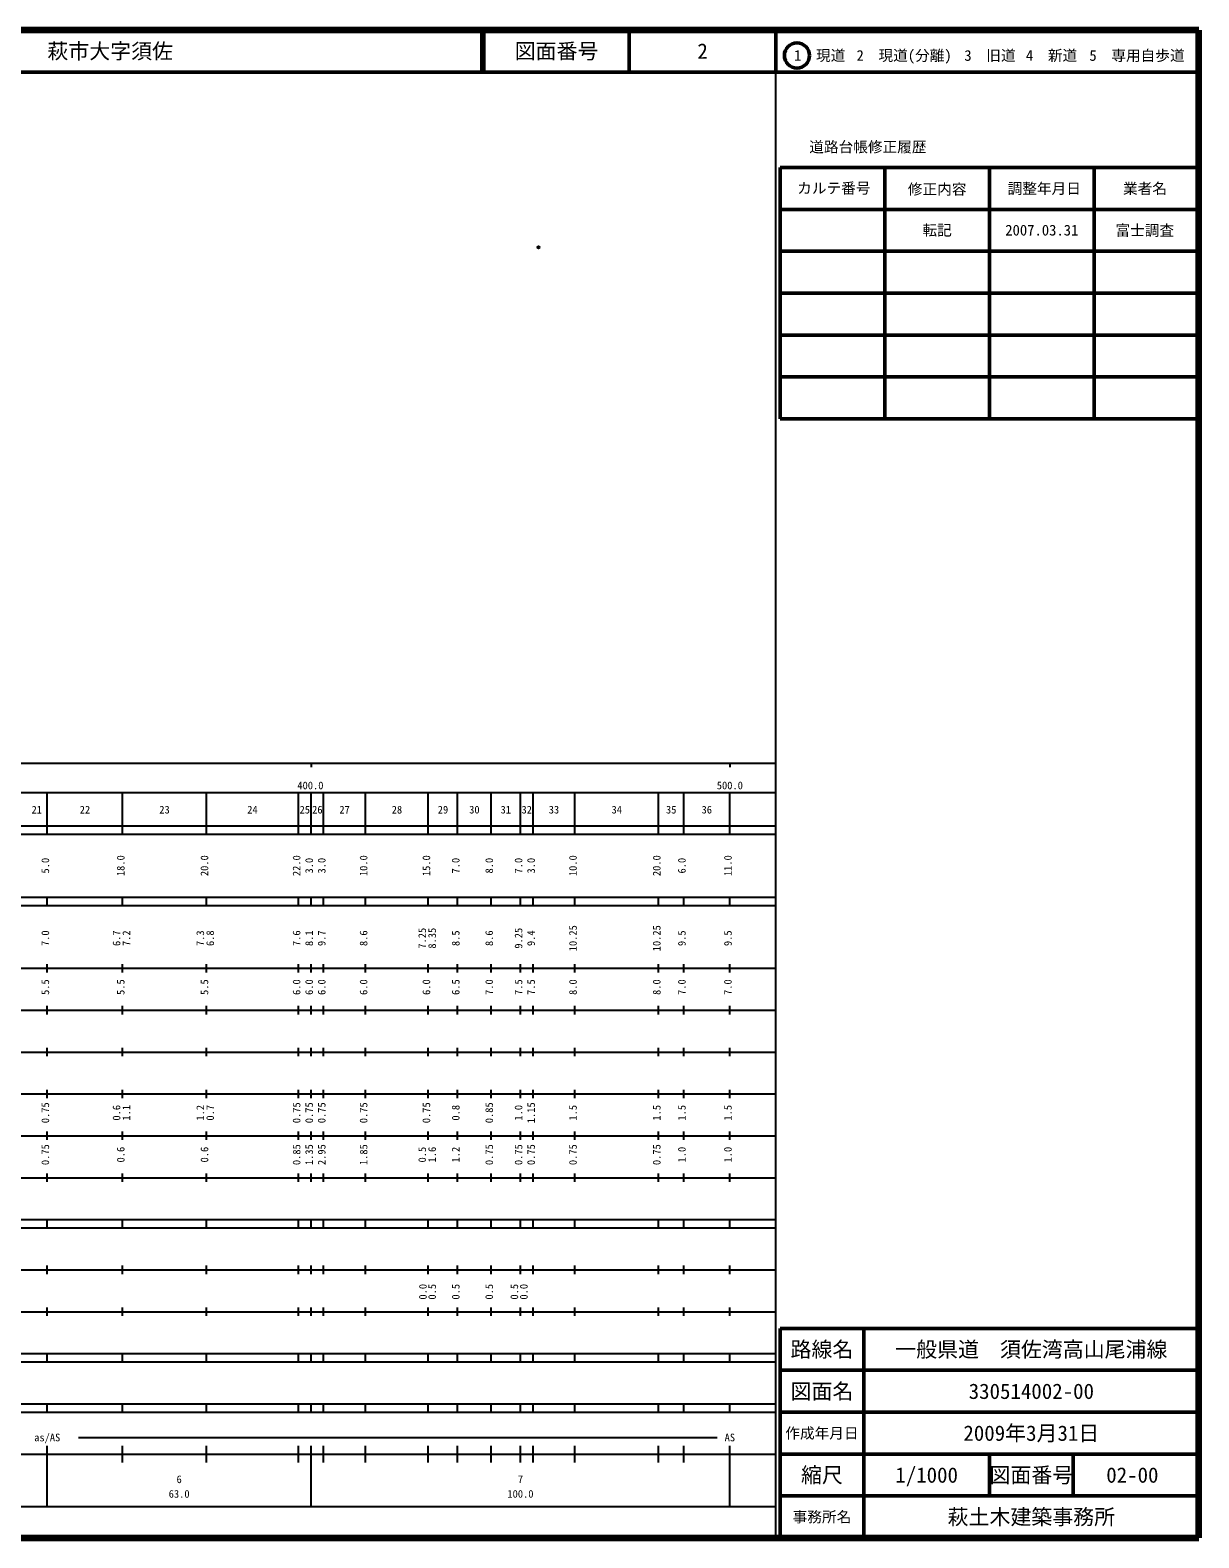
# Model space of a CAD drawing. Units: millimetres on the paper. Extents: x 40 to 680, y 20 to 380.
# Drawn here: x 400.9 to 680, y 20 to 380 of the extents above; entities that cross this region are included whole.
import ezdxf
from ezdxf.enums import TextEntityAlignment as Align

# ---------------------------------------------------------------- set-up
doc = ezdxf.new("R2010")
doc.units = ezdxf.units.MM
doc.header["$PDMODE"] = 32
doc.header["$PDSIZE"] = 0.5
doc.layers.add('M-OTRS', color=6, linetype='Continuous')
doc.layers.add('M-TTL-TXT', color=7, linetype='Continuous')
for name, color, linetype, lineweight in [('M-TTL', 2, 'Continuous', 140), ('M-TTL-BAND', 7, 'Continuous', 25), ('M-TTL-FRAM', 2, 'Continuous', 50), ('M-TTL-LINE', 7, 'Continuous', 50)]:
    doc.layers.add(name, color=color, linetype=linetype, lineweight=lineweight)
doc.styles.add('ＭＳ ゴシック', font='')
doc.styles.get('ＭＳ ゴシック').set_extended_font_data('MS Gothic')

msp = doc.modelspace()

# ---------------------------------------------------------------- linework, layer by layer
at = {"layer": 'M-OTRS'}
msp.add_point((522.324, 328.143), dxfattribs=at)
at = {"layer": 'M-TTL'}
for p, q in [((680, 380), (40, 380)), ((680, 20), (680, 380)), ((40, 20), (680, 20))]:
    msp.add_line(p, q, dxfattribs=at)
at = {"layer": 'M-TTL-BAND'}
for p, q in [((579, 20), (579, 370)), ((40, 205), (579, 205)), ((468, 205), (468, 204)), ((568, 205), (568, 204)), ((68, 198), (579, 198)), ((405, 188), (405, 198)), ((423, 188), (423, 198)), ((443, 188), (443, 198)), ((465, 188), (465, 198)), ((468, 188), (468, 198)), ((471, 188), (471, 198)), ((481, 188), (481, 198)), ((496, 188), (496, 198)), ((503, 188), (503, 198)), ((511, 188), (511, 198)), ((518, 188), (518, 198)), ((521, 188), (521, 198)), ((531, 188), (531, 198)), ((551, 188), (551, 198)), ((557, 188), (557, 198)), ((568, 188), (568, 198)), ((40, 190), (579, 190)), ((40, 188), (579, 188)), ((40, 173), (579, 173)), ((405, 171), (405, 173)), ((423, 171), (423, 173)), ((443, 171), (443, 173)), ((465, 171), (465, 173)), ((468, 171), (468, 173)), ((471, 171), (471, 173)), ((481, 171), (481, 173)), ((496, 171), (496, 173)), ((503, 171), (503, 173)), ((511, 171), (511, 173)), ((518, 171), (518, 173)), ((521, 171), (521, 173)), ((531, 171), (531, 173)), ((551, 171), (551, 173)), ((557, 171), (557, 173)), ((568, 171), (568, 173)), ((40, 171), (579, 171)), ((40, 156), (579, 156)), ((405, 155), (405, 157)), ((423, 155), (423, 157)), ((443, 155), (443, 157)), ((465, 155), (465, 157)), ((468, 155), (468, 157)), ((471, 155), (471, 157)), ((481, 155), (481, 157)), ((496, 155), (496, 157)), ((503, 155), (503, 157)), ((511, 155), (511, 157)), ((518, 155), (518, 157)), ((521, 155), (521, 157)), ((531, 155), (531, 157)), ((551, 155), (551, 157)), ((557, 155), (557, 157)), ((568, 155), (568, 157)), ((46, 146), (579, 146)), ((405, 145), (405, 147)), ((423, 145), (423, 147)), ((443, 145), (443, 147)), ((465, 145), (465, 147)), ((468, 145), (468, 147)), ((471, 145), (471, 147)), ((481, 145), (481, 147)), ((496, 145), (496, 147)), ((503, 145), (503, 147)), ((511, 145), (511, 147)), ((518, 145), (518, 147)), ((521, 145), (521, 147)), ((531, 145), (531, 147)), ((551, 145), (551, 147)), ((557, 145), (557, 147)), ((568, 145), (568, 147)), ((405, 135), (405, 137)), ((423, 135), (423, 137)), ((443, 135), (443, 137)), ((465, 135), (465, 137)), ((468, 135), (468, 137)), ((471, 135), (471, 137)), ((481, 135), (481, 137)), ((496, 135), (496, 137)), ((503, 135), (503, 137)), ((511, 135), (511, 137)), ((518, 135), (518, 137)), ((521, 135), (521, 137)), ((531, 135), (531, 137)), ((551, 135), (551, 137)), ((557, 135), (557, 137)), ((568, 135), (568, 137)), ((52, 136), (579, 136)), ((46, 126), (579, 126)), ((405, 125), (405, 127)), ((423, 125), (423, 127)), ((443, 125), (443, 127)), ((465, 125), (465, 127)), ((468, 125), (468, 127)), ((471, 125), (471, 127)), ((481, 125), (481, 127)), ((496, 125), (496, 127)), ((503, 125), (503, 127)), ((511, 125), (511, 127)), ((518, 125), (518, 127)), ((521, 125), (521, 127)), ((531, 125), (531, 127)), ((551, 125), (551, 127)), ((557, 125), (557, 127)), ((568, 125), (568, 127)), ((52, 116), (579, 116)), ((405, 115), (405, 117)), ((423, 115), (423, 117)), ((443, 115), (443, 117)), ((465, 115), (465, 117)), ((468, 115), (468, 117)), ((471, 115), (471, 117)), ((481, 115), (481, 117)), ((496, 115), (496, 117)), ((503, 115), (503, 117)), ((511, 115), (511, 117)), ((518, 115), (518, 117)), ((521, 115), (521, 117)), ((531, 115), (531, 117)), ((551, 115), (551, 117)), ((557, 115), (557, 117)), ((568, 115), (568, 117)), ((46, 106), (579, 106)), ((405, 105), (405, 107)), ((423, 105), (423, 107)), ((443, 105), (443, 107)), ((465, 105), (465, 107)), ((468, 105), (468, 107)), ((471, 105), (471, 107)), ((481, 105), (481, 107)), ((496, 105), (496, 107)), ((503, 105), (503, 107)), ((511, 105), (511, 107)), ((518, 105), (518, 107)), ((521, 105), (521, 107)), ((531, 105), (531, 107)), ((551, 105), (551, 107)), ((557, 105), (557, 107)), ((568, 105), (568, 107)), ((40, 96), (579, 96)), ((40, 94), (579, 94)), ((405, 94), (405, 96)), ((423, 94), (423, 96)), ((443, 94), (443, 96)), ((465, 94), (465, 96)), ((468, 94), (468, 96)), ((471, 94), (471, 96)), ((481, 94), (481, 96)), ((496, 94), (496, 96)), ((503, 94), (503, 96)), ((511, 94), (511, 96)), ((518, 94), (518, 96)), ((521, 94), (521, 96)), ((531, 94), (531, 96)), ((551, 94), (551, 96)), ((557, 94), (557, 96)), ((568, 94), (568, 96)), ((49, 84), (579, 84)), ((405, 83), (405, 85)), ((423, 83), (423, 85)), ((443, 83), (443, 85)), ((465, 83), (465, 85)), ((468, 83), (468, 85)), ((471, 83), (471, 85)), ((481, 83), (481, 85)), ((496, 83), (496, 85)), ((503, 83), (503, 85)), ((511, 83), (511, 85)), ((518, 83), (518, 85)), ((521, 83), (521, 85)), ((531, 83), (531, 85)), ((551, 83), (551, 85)), ((557, 83), (557, 85)), ((568, 83), (568, 85)), ((40, 74), (579, 74)), ((405, 73), (405, 75)), ((423, 73), (423, 75)), ((443, 73), (443, 75)), ((465, 73), (465, 75)), ((468, 73), (468, 75)), ((471, 73), (471, 75)), ((481, 73), (481, 75)), ((496, 73), (496, 75)), ((503, 73), (503, 75)), ((511, 73), (511, 75)), ((518, 73), (518, 75)), ((521, 73), (521, 75)), ((531, 73), (531, 75)), ((551, 73), (551, 75)), ((557, 73), (557, 75)), ((568, 73), (568, 75)), ((40, 64), (579, 64)), ((40, 62), (579, 62)), ((405, 62), (405, 64)), ((423, 62), (423, 64)), ((443, 62), (443, 64)), ((465, 62), (465, 64)), ((468, 62), (468, 64)), ((471, 62), (471, 64)), ((481, 62), (481, 64)), ((496, 62), (496, 64)), ((503, 62), (503, 64)), ((511, 62), (511, 64)), ((518, 62), (518, 64)), ((521, 62), (521, 64)), ((531, 62), (531, 64)), ((551, 62), (551, 64)), ((557, 62), (557, 64)), ((568, 62), (568, 64)), ((40, 52), (579, 52)), ((405, 50), (405, 52)), ((423, 50), (423, 52)), ((443, 50), (443, 52)), ((465, 50), (465, 52)), ((468, 50), (468, 52)), ((471, 50), (471, 52)), ((481, 50), (481, 52)), ((496, 50), (496, 52)), ((503, 50), (503, 52)), ((511, 50), (511, 52)), ((518, 50), (518, 52)), ((521, 50), (521, 52)), ((531, 50), (531, 52)), ((551, 50), (551, 52)), ((557, 50), (557, 52)), ((568, 50), (568, 52)), ((40, 50), (579, 50)), ((412.5, 44), (565, 44)), ((40, 40), (579, 40)), ((405, 27.5), (405, 42)), ((423, 38), (423, 42)), ((443, 38), (443, 42)), ((465, 38), (465, 42)), ((468, 27.5), (468, 42)), ((471, 38), (471, 42)), ((481, 38), (481, 42)), ((496, 38), (496, 42)), ((503, 38), (503, 42)), ((511, 38), (511, 42)), ((518, 38), (518, 42)), ((521, 38), (521, 42)), ((531, 38), (531, 42)), ((551, 38), (551, 42)), ((557, 38), (557, 42)), ((568, 27.5), (568, 42)), ((68, 27.5), (579, 27.5))]:
    msp.add_line(p, q, dxfattribs=at)
at = {"layer": 'M-TTL-FRAM'}
for p, q in [((580, 347.197), (580, 287.197)), ((580, 347.197), (680, 347.197)), ((580, 287.197), (680, 287.197)), ((680, 70), (580, 70)), ((580, 70), (580, 20))]:
    msp.add_line(p, q, dxfattribs=at)
at = {"layer": 'M-TTL-LINE'}
for p, q in [((508.747, 380), (508.747, 370)), ((509.247, 380), (509.247, 370)), ((543.997, 380), (543.997, 370)), ((579, 380), (579, 370)), ((40, 370), (680, 370)), ((605, 347.197), (605, 287.197)), ((630, 347.197), (630, 287.197)), ((655, 347.197), (655, 287.197)), ((580, 337.197), (680, 337.197)), ((580, 327.197), (680, 327.197)), ((580, 317.197), (680, 317.197)), ((580, 307.197), (680, 307.197)), ((580, 297.197), (680, 297.197)), ((600, 70), (600, 20)), ((680, 60), (580, 60)), ((680, 50), (580, 50)), ((680, 40), (580, 40)), ((630, 40), (630, 30)), ((650, 40), (650, 30)), ((680, 30), (580, 30))]:
    msp.add_line(p, q, dxfattribs=at)
msp.add_circle((584.031, 373.958), 3, dxfattribs=at)

# ---------------------------------------------------------------- texts
at = {"layer": 'M-TTL-BAND', "style": 'ＭＳ ゴシック'}
for s, p in [('400.0', (467.844, 198.195)), ('500.0', (568, 198.195)), ('21', (402.5, 192.405)), ('22', (414, 192.405)), ('23', (433, 192.405)), ('24', (454, 192.405)), ('25', (466.5, 192.405)), ('26', (469.5, 192.405)), ('27', (476, 192.405)), ('28', (488.5, 192.405)), ('29', (499.5, 192.405)), ('30', (507, 192.405)), ('31', (514.5, 192.405)), ('32', (519.5, 192.405)), ('33', (526, 192.405)), ('34', (541, 192.405)), ('35', (554, 192.405)), ('36', (562.5, 192.405)), ('as/AS', (405, 42.5)), ('AS', (568, 42.5)), ('6', (436.5, 32.523)), ('7', (518, 32.523)), ('63.0', (436.5, 29.033)), ('100.0', (518, 29.033))]:
    msp.add_text(s, height=1.833, dxfattribs=at).set_placement(p, align=Align.BOTTOM_CENTER)
for s, p in [('5.0', (406, 180.5)), ('18.0', (424, 180.5)), ('20.0', (444, 180.5)), ('22.0', (466, 180.5)), ('3.0', (469, 180.5)), ('3.0', (472, 180.5)), ('10.0', (482, 180.5)), ('15.0', (497, 180.5)), ('7.0', (504, 180.5)), ('8.0', (512, 180.5)), ('7.0', (519, 180.5)), ('3.0', (522, 180.5)), ('10.0', (532, 180.5)), ('20.0', (552, 180.5)), ('6.0', (558, 180.5)), ('11.0', (569, 180.5)), ('10.25', (532, 163.174)), ('10.25', (552, 163.174)), ('7.0', (406, 163.174)), ('6.7', (423, 163.174)), ('7.2', (425.37, 163.174)), ('7.3', (443, 163.174)), ('6.8', (445.37, 163.174)), ('7.6', (466, 163.174)), ('8.1', (469, 163.174)), ('9.7', (472, 163.174)), ('8.6', (482, 163.174)), ('7.25', (496, 163.174)), ('8.35', (498.37, 163.174)), ('8.5', (504, 163.174)), ('8.6', (512, 163.174)), ('9.25', (519, 163.174)), ('9.4', (522, 163.174)), ('9.5', (558, 163.174)), ('9.5', (569, 163.174)), ('5.5', (406, 151.5)), ('5.5', (424, 151.5)), ('5.5', (444, 151.5)), ('6.0', (466, 151.5)), ('6.0', (469, 151.5)), ('6.0', (472, 151.5)), ('6.0', (482, 151.5)), ('6.0', (497, 151.5)), ('6.5', (504, 151.5)), ('7.0', (512, 151.5)), ('7.5', (519, 151.5)), ('7.5', (522, 151.5)), ('8.0', (532, 151.5)), ('8.0', (552, 151.5)), ('7.0', (558, 151.5)), ('7.0', (569, 151.5)), ('0.75', (406, 121.5)), ('0.6', (423, 121.5)), ('1.1', (425.37, 121.5)), ('1.2', (443, 121.5)), ('0.7', (445.37, 121.5)), ('0.75', (466, 121.5)), ('0.75', (469, 121.5)), ('0.75', (472, 121.5)), ('0.75', (482, 121.5)), ('0.75', (497, 121.5)), ('0.8', (504, 121.5)), ('0.85', (512, 121.5)), ('1.0', (519, 121.5)), ('1.15', (522, 121.5)), ('1.5', (532, 121.5)), ('1.5', (552, 121.5)), ('1.5', (558, 121.5)), ('1.5', (569, 121.5)), ('0.75', (406, 111.5)), ('0.6', (424, 111.5)), ('0.6', (444, 111.5)), ('0.85', (466, 111.5)), ('1.35', (469, 111.5)), ('2.95', (472, 111.5)), ('1.85', (482, 111.5)), ('0.5', (496, 111.5)), ('1.6', (498.37, 111.5)), ('1.2', (504, 111.5)), ('0.75', (512, 111.5)), ('0.75', (519, 111.5)), ('0.75', (522, 111.5)), ('0.75', (532, 111.5)), ('0.75', (552, 111.5)), ('1.0', (558, 111.5)), ('1.0', (569, 111.5)), ('0.0', (496.158, 78.764)), ('0.5', (498.37, 78.764)), ('0.5', (504, 78.764)), ('0.5', (512, 78.764)), ('0.5', (518, 78.764)), ('0.0', (520.261, 78.764))]:
    msp.add_text(s, height=1.833, rotation=90, dxfattribs=at).set_placement(p, align=Align.BOTTOM_CENTER)
at = {"layer": 'M-TTL-TXT', "style": 'ＭＳ ゴシック'}
msp.add_text('萩市大字須佐', height=3.666, dxfattribs=at).set_placement((405.024, 375), align=Align.MIDDLE_LEFT)
for s, height, p in [('図面番号', 3.666, (526.622, 375)), ('2', 3.666, (561.497, 375)), ('1\u3000現道', 2.566, (589.448, 373.958)), ('2\u3000現道(分離)', 2.566, (609.619, 373.958)), ('3\u3000旧道', 2.566, (630.121, 373.958)), ('4\u3000新道', 2.566, (644.824, 373.958)), ('5\u3000専用自歩道', 2.566, (665.228, 373.958)), ('道路台帳修正履歴', 2.566, (600.968, 352.113)), ('カルテ番号', 2.566, (592.839, 342.277)), ('修正内容', 2.566, (617.509, 342.023)), ('調整年月日', 2.566, (643.089, 342.197)), ('業者名', 2.566, (667.134, 342.197)), ('転記', 2.566, (617.5, 332.245)), ('2007.03.31', 2.566, (642.5, 332.245)), ('富士調査', 2.566, (667.077, 332.189)), ('路線名', 3.666, (590, 65)), ('路線名', 3.666, (590, 65)), ('一般県道\u3000須佐湾高山尾浦線', 3.666, (640, 65)), ('図面名', 3.666, (590, 55)), ('図面名', 3.666, (590, 55)), ('330514002-00', 3.666, (640, 55)), ('2009年3月31日', 3.666, (640, 45)), ('作成年月日', 2.566, (590, 45)), ('作成年月日', 2.566, (590, 45)), ('縮尺', 3.666, (590, 35)), ('縮尺', 3.666, (590, 35)), ('1/1000', 3.666, (615, 35)), ('図面番号', 3.666, (640, 35)), ('図面番号', 3.666, (640, 35)), ('02-00', 3.666, (664.125, 35)), ('事務所名', 2.566, (590, 25)), ('事務所名', 2.566, (590, 25)), ('萩土木建築事務所', 3.666, (640, 25))]:
    msp.add_text(s, height=height, dxfattribs=at).set_placement(p, align=Align.MIDDLE_CENTER)

doc.saveas('drawing.dxf')
